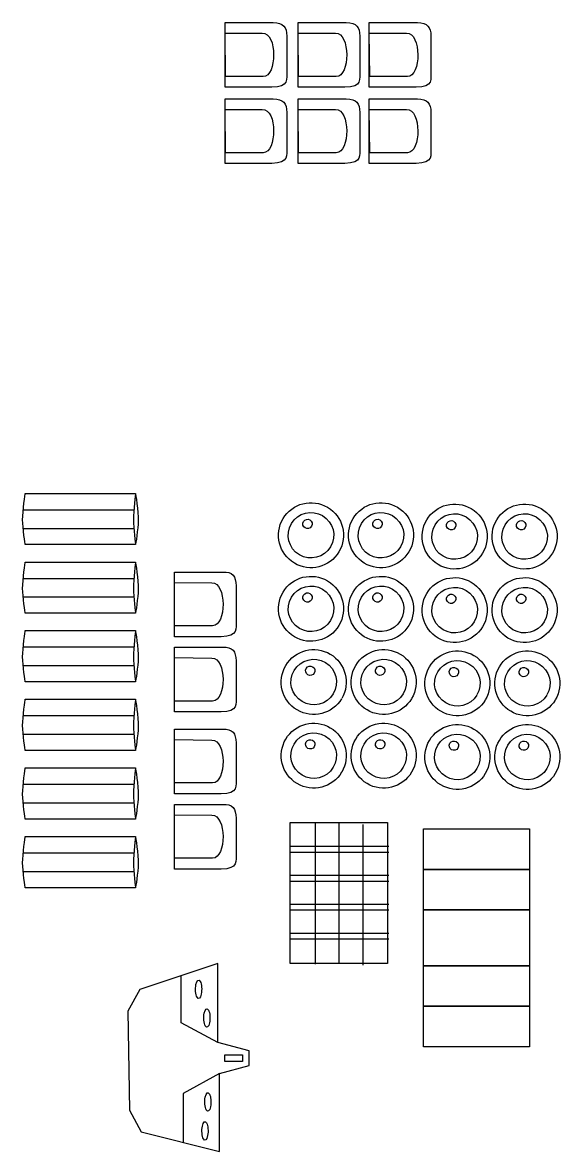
# Model space of a CAD drawing. Extents: x 150 to 1095, y 195 to 1062.
# Drawn here: x 984 to 1033.5, y 650.1 to 753.4 of the extents above; entities that cross this region are included whole.
import ezdxf

# ---------------------------------------------------------------- set-up
doc = ezdxf.new("R2010")
doc.units = 0
doc.layers.add('Calque_1', color=7, linetype='CONTINUOUS')

msp = doc.modelspace()

# ---------------------------------------------------------------- linework, layer by layer
at = {"layer": 'Calque_1', "color": 1}
for p, q in [((1002.49662, 753.432792), (1006.90494, 753.432792)), ((1002.49662, 747.520972), (1002.49662, 753.432792)), ((1009.18464, 753.432792), (1013.59296, 753.432792)), ((1009.18464, 747.520972), (1009.18464, 753.432792)), ((1015.69036, 753.432792), (1020.09868, 753.432792)), ((1015.69036, 747.520972), (1015.69036, 753.432792)), ((1008.13587, 752.188882), (1008.13587, 748.966702)), ((1014.82389, 752.188882), (1014.82389, 748.966702)), ((1021.32961, 752.188882), (1021.32961, 748.966702)), ((1006.78219, 747.520972), (1002.49662, 747.520972)), ((1013.47021, 747.520972), (1009.18464, 747.520972)), ((1019.97593, 747.520972), (1015.69036, 747.520972)), ((1002.49662, 746.462632), (1006.90494, 746.462632)), ((1002.49662, 740.550812), (1002.49662, 746.462632)), ((1009.18464, 746.462632), (1013.59296, 746.462632)), ((1009.18464, 740.550812), (1009.18464, 746.462632)), ((1015.69036, 746.462632), (1020.09868, 746.462632)), ((1015.69036, 740.550812), (1015.69036, 746.462632)), ((1008.13587, 745.218722), (1008.13587, 741.996542)), ((1014.82389, 745.218722), (1014.82389, 741.996542)), ((1021.32961, 745.218722), (1021.32961, 741.996542)), ((1006.78219, 740.550812), (1002.49662, 740.550812)), ((1013.47021, 740.550812), (1009.18464, 740.550812)), ((1019.97593, 740.550812), (1015.69036, 740.550812)), ((984.22033, 710.35465), (994.3055, 710.35465)), ((984.22033, 710.35465), (984.22033, 710.35465)), ((994.3055, 705.66324), (984.22033, 705.66324)), ((984.22033, 704.07571), (994.3055, 704.07571)), ((984.22033, 704.07571), (984.22033, 704.07571)), ((997.86283, 703.15524), (1002.27115, 703.15524)), ((997.86283, 697.24342), (997.86283, 703.15524)), ((1003.50208, 701.91133), (1003.50208, 698.68915)), ((994.3055, 699.3843), (984.22033, 699.3843)), ((984.22033, 697.79679), (994.3055, 697.79679)), ((984.22033, 697.79679), (984.22033, 697.79679)), ((1002.1484, 697.24342), (997.86283, 697.24342)), ((997.86283, 696.27301), (1002.27115, 696.27301)), ((997.86283, 690.36119), (997.86283, 696.27301)), ((1003.50208, 695.0291), (1003.50208, 691.80692)), ((994.3055, 693.10538), (984.22033, 693.10538)), ((984.22033, 691.51785), (994.3055, 691.51785)), ((984.22033, 691.51785), (984.22033, 691.51785)), ((1002.1484, 690.36119), (997.86283, 690.36119)), ((997.86283, 688.773697), (1002.27115, 688.773697)), ((997.86283, 682.861877), (997.86283, 688.773697)), ((1003.50208, 687.529787), (1003.50208, 684.307607)), ((994.3055, 686.82644), (984.22033, 686.82644)), ((984.22033, 685.23893), (994.3055, 685.23893)), ((984.22033, 685.23893), (984.22033, 685.23893)), ((1002.1484, 682.861877), (997.86283, 682.861877)), ((997.86283, 681.891457), (1002.27115, 681.891457)), ((997.86283, 675.979637), (997.86283, 681.891457)), ((994.3055, 680.54752), (984.22033, 680.54752)), ((1003.50208, 680.647547), (1003.50208, 677.425367)), ((1008.46791, 680.23675), (1017.36791, 680.23675)), ((1008.46791, 667.33675), (1008.46791, 680.23675)), ((1017.36791, 680.23675), (1017.36791, 667.33675)), ((1020.6429, 679.65637), (1030.3455, 679.65637)), ((1020.6429, 659.71817), (1020.6429, 679.65637)), ((1030.3455, 679.65637), (1030.3455, 659.71817)), ((984.22033, 678.96001), (994.3055, 678.96001)), ((984.22033, 678.96001), (984.22033, 678.96001)), ((1002.1484, 675.979637), (997.86283, 675.979637)), ((994.3055, 674.2686), (984.22033, 674.2686)), ((1001.8277, 667.33178), (994.6877, 664.96851)), ((1001.8277, 660.11275), (1001.8277, 667.33178)), ((1001.8277, 667.33178), (1001.8277, 667.33178)), ((1017.36791, 667.33675), (1008.46791, 667.33675)), ((994.6877, 664.96851), (993.6036, 662.97849)), ((993.6036, 662.97849), (993.7626, 653.92433)), ((1004.7124, 659.3398), (1001.8277, 660.11275)), ((1004.7124, 657.99532), (1004.7124, 659.3398)), ((1030.3455, 659.71817), (1020.6429, 659.71817)), ((1002.001, 657.26879), (1004.7124, 657.99532)), ((1002.001, 650.14683), (1002.001, 657.26879)), ((993.7626, 653.92433), (994.8223, 651.93294)), ((994.8223, 651.93294), (1002.001, 650.14683))]:
    msp.add_line(p, q, dxfattribs=at)
at = {"layer": 'Calque_1', "color": 5}
for p, q in [((1002.49716, 752.463422), (1005.90286, 752.463452)), ((1002.53947, 748.489852), (1002.49716, 752.463422)), ((1009.18518, 752.463422), (1012.59088, 752.463452)), ((1009.22749, 748.489852), (1009.18518, 752.463422)), ((1015.6909, 752.463422), (1019.0966, 752.463452)), ((1015.73321, 748.489852), (1015.6909, 752.463422)), ((1005.98966, 748.489852), (1002.53947, 748.489852)), ((1012.67768, 748.489852), (1009.22749, 748.489852)), ((1019.1834, 748.489852), (1015.73321, 748.489852)), ((1002.49716, 745.493262), (1005.90286, 745.493292)), ((1002.53947, 741.519692), (1002.49716, 745.493262)), ((1009.18518, 745.493262), (1012.59088, 745.493292)), ((1009.22749, 741.519692), (1009.18518, 745.493262)), ((1015.6909, 745.493262), (1019.0966, 745.493292)), ((1015.73321, 741.519692), (1015.6909, 745.493262)), ((1005.98966, 741.519692), (1002.53947, 741.519692)), ((1012.67768, 741.519692), (1009.22749, 741.519692)), ((1019.1834, 741.519692), (1015.73321, 741.519692))]:
    msp.add_line(p, q, dxfattribs=at)
at = {"layer": 'Calque_1', "color": 7}
for p, q in [((984.07671, 708.86053), (994.15612, 708.86053)), ((984.0767, 707.15737), (994.13984, 707.15737)), ((984.07671, 702.58159), (994.15612, 702.58159)), ((997.87078, 702.21314), (1001.27648, 702.16714)), ((984.0767, 700.87843), (994.13984, 700.87843)), ((1001.36328, 698.23957), (997.91309, 698.23957)), ((984.07671, 696.30267), (994.15612, 696.30267)), ((997.87078, 695.33091), (1001.27648, 695.28491)), ((984.0767, 694.59951), (994.13984, 694.59951)), ((1001.36328, 691.35734), (997.91309, 691.35734)), ((984.07671, 690.02373), (994.15612, 690.02373)), ((984.0767, 688.32057), (994.13984, 688.32057)), ((997.87078, 687.831597), (1001.27648, 687.785597)), ((1001.36328, 683.858027), (997.91309, 683.858027)), ((984.07671, 683.74481), (994.15612, 683.74481)), ((984.0767, 682.04165), (994.13984, 682.04165)), ((997.87078, 680.949357), (1001.27648, 680.903357)), ((1010.72947, 680.13903), (1010.72947, 667.27997)), ((1012.91793, 680.20332), (1012.91793, 667.34426)), ((1015.10635, 680.06239), (1015.10635, 667.20332)), ((1020.6429, 679.65639), (1030.3456, 679.65639)), ((1020.6429, 675.94863), (1020.6429, 679.65639)), ((1030.3456, 679.65639), (1030.3456, 675.94863)), ((1008.46791, 678.06175), (1017.46791, 678.06175)), ((984.07671, 677.46589), (994.15612, 677.46589)), ((1001.36328, 676.975787), (997.91309, 676.975787)), ((1008.46791, 677.53258), (1017.46791, 677.53258)), ((984.0767, 675.76273), (994.13984, 675.76273)), ((1020.6429, 675.94863), (1030.3456, 675.94863)), ((1020.6429, 672.24088), (1020.6429, 675.94863)), ((1030.3456, 675.94863), (1020.6429, 675.94863)), ((1030.3456, 675.94863), (1030.3456, 672.24088)), ((1008.46791, 675.4159), (1017.46791, 675.4159)), ((1008.46791, 674.88673), (1017.46791, 674.88673)), ((1008.46791, 672.77005), (1017.46791, 672.77005)), ((1008.46791, 672.24088), (1017.46791, 672.24088)), ((1020.6429, 672.24089), (1030.3456, 672.24089)), ((1020.6429, 667.13367), (1020.6429, 672.24089)), ((1030.3456, 672.24088), (1020.6429, 672.24088)), ((1030.3456, 672.24089), (1030.3456, 667.13367)), ((1008.46791, 670.1242), (1017.46791, 670.1242)), ((1008.46791, 669.59503), (1017.46791, 669.59503)), ((1020.6429, 667.13369), (1030.3456, 667.13369)), ((1020.6429, 663.42593), (1020.6429, 667.13369)), ((1030.3456, 667.13367), (1020.6429, 667.13367)), ((1030.3456, 667.13369), (1030.3456, 663.42593)), ((998.4938, 661.9206), (998.4938, 666.17366)), ((1020.6429, 663.42594), (1030.3456, 663.42594)), ((1020.6429, 659.71819), (1020.6429, 663.42594)), ((1030.3456, 663.42593), (1020.6429, 663.42593)), ((1030.3456, 663.42594), (1030.3456, 659.71819)), ((1001.8277, 660.11275), (998.4938, 661.9206)), ((1002.492, 658.99826), (1004.105456, 658.99826)), ((1002.492, 658.373616), (1002.492, 658.99826)), ((1004.105456, 658.99826), (1004.105456, 658.373616)), ((1030.3456, 659.71819), (1020.6429, 659.71819)), ((1004.105456, 658.373616), (1002.492, 658.373616)), ((1002.001, 657.26879), (998.667, 655.46094)), ((998.667, 655.46094), (998.667, 650.95833))]:
    msp.add_line(p, q, dxfattribs=at)
at = {"layer": 'Calque_1', "color": 1}
for points in [[(1006.90494, 753.432792), (1007.83688, 753.413592), (1008.13587, 753.029632), (1008.13587, 752.188882)], [(1013.59296, 753.432792), (1014.5249, 753.413592), (1014.82389, 753.029632), (1014.82389, 752.188882)], [(1020.09868, 753.432792), (1021.03062, 753.413592), (1021.32961, 753.029632), (1021.32961, 752.188882)], [(1008.13587, 748.966702), (1008.11917, 748.290962), (1008.39317, 747.520972), (1006.78219, 747.520972)], [(1014.82389, 748.966702), (1014.80719, 748.290962), (1015.08119, 747.520972), (1013.47021, 747.520972)], [(1021.32961, 748.966702), (1021.31291, 748.290962), (1021.58691, 747.520972), (1019.97593, 747.520972)], [(1006.90494, 746.462632), (1007.83688, 746.443432), (1008.13587, 746.059472), (1008.13587, 745.218722)], [(1013.59296, 746.462632), (1014.5249, 746.443432), (1014.82389, 746.059472), (1014.82389, 745.218722)], [(1020.09868, 746.462632), (1021.03062, 746.443432), (1021.32961, 746.059472), (1021.32961, 745.218722)], [(1008.13587, 741.996542), (1008.11917, 741.320802), (1008.39317, 740.550812), (1006.78219, 740.550812)], [(1014.82389, 741.996542), (1014.80719, 741.320802), (1015.08119, 740.550812), (1013.47021, 740.550812)], [(1021.32961, 741.996542), (1021.31291, 741.320802), (1021.58691, 740.550812), (1019.97593, 740.550812)], [(983.97483, 707.9433), (983.97283, 708.75123), (984.22033, 710.35465), (984.22033, 710.35465)], [(994.3055, 710.35465), (994.3055, 710.35465), (994.56296, 708.69879), (994.551, 707.83589)], [(1007.805517, 708.04573), (1008.644119, 709.456121), (1010.466862, 709.920343), (1011.877947, 709.08291)], [(1014.205305, 708.04573), (1015.043907, 709.456121), (1016.86665, 709.920343), (1018.277735, 709.08291)], [(1020.949467, 707.92494), (1021.788069, 709.335331), (1023.610812, 709.799553), (1025.021897, 708.96212)], [(1027.349255, 707.92494), (1028.187857, 709.335331), (1030.0106, 709.799553), (1031.421685, 708.96212)], [(1011.877947, 709.08291), (1013.289025, 708.245476), (1013.754755, 706.423125), (1012.918497, 705.01135)], [(1018.277735, 709.08291), (1019.688813, 708.245476), (1020.154543, 706.423125), (1019.318285, 705.01135)], [(1025.021897, 708.96212), (1026.432975, 708.124686), (1026.898705, 706.302335), (1026.062447, 704.89056)], [(1031.421685, 708.96212), (1032.832763, 708.124686), (1033.298493, 706.302335), (1032.462235, 704.89056)], [(984.22033, 705.66324), (984.22033, 705.66324), (983.97705, 707.17889), (983.97483, 707.9433)], [(994.551, 707.83589), (994.541, 707.11739), (994.3055, 705.66324), (994.3055, 705.66324)], [(1008.839327, 703.97244), (1007.429629, 704.812209), (1006.966915, 706.635338), (1007.805517, 708.04573)], [(1015.239115, 703.97244), (1013.829417, 704.812209), (1013.366703, 706.635338), (1014.205305, 708.04573)], [(1021.983277, 703.85165), (1020.573579, 704.691419), (1020.110865, 706.514548), (1020.949467, 707.92494)], [(1028.383065, 703.85165), (1026.973367, 704.691419), (1026.510653, 706.514548), (1027.349255, 707.92494)], [(1012.913467, 705.00288), (1012.072533, 703.593879), (1010.249024, 703.132674), (1008.839327, 703.97244)], [(1019.313255, 705.00288), (1018.472321, 703.593879), (1016.648812, 703.132674), (1015.239115, 703.97244)], [(1026.057417, 704.88209), (1025.216483, 703.473089), (1023.392974, 703.011884), (1021.983277, 703.85165)], [(1032.457205, 704.88209), (1031.616271, 703.473089), (1029.792762, 703.011884), (1028.383065, 703.85165)], [(983.97483, 701.66436), (983.97283, 702.47229), (984.22033, 704.07571), (984.22033, 704.07571)], [(994.3055, 704.07571), (994.3055, 704.07571), (994.56296, 702.41985), (994.551, 701.55695)], [(1002.27115, 703.15524), (1003.18139, 703.23364), (1003.50208, 702.75208), (1003.50208, 701.91133)], [(1007.805517, 701.31322), (1008.644119, 702.723611), (1010.466862, 703.187833), (1011.877947, 702.3504)], [(1011.877947, 702.3504), (1013.289025, 701.512966), (1013.754755, 699.690615), (1012.918497, 698.27884)], [(1014.205305, 701.31322), (1015.043907, 702.723611), (1016.86665, 703.187833), (1018.277735, 702.3504)], [(1018.277735, 702.3504), (1019.688813, 701.512966), (1020.154543, 699.690615), (1019.318285, 698.27884)], [(1020.949467, 701.19246), (1021.788069, 702.602851), (1023.610812, 703.067073), (1025.021897, 702.22964)], [(1027.349255, 701.19246), (1028.187857, 702.602851), (1030.0106, 703.067073), (1031.421685, 702.22964)], [(984.22033, 699.3843), (984.22033, 699.3843), (983.97705, 700.89995), (983.97483, 701.66436)], [(994.551, 701.55695), (994.541, 700.83845), (994.3055, 699.3843), (994.3055, 699.3843)], [(1008.839327, 697.23993), (1007.429629, 698.079699), (1006.966915, 699.902828), (1007.805517, 701.31322)], [(1015.239115, 697.23993), (1013.829417, 698.079699), (1013.366703, 699.902828), (1014.205305, 701.31322)], [(1025.021897, 702.22964), (1026.432975, 701.392206), (1026.898705, 699.569855), (1026.062447, 698.15808)], [(1031.421685, 702.22964), (1032.832763, 701.392206), (1033.298493, 699.569855), (1032.462235, 698.15808)], [(1021.983277, 697.11917), (1020.573579, 697.958939), (1020.110865, 699.782068), (1020.949467, 701.19246)], [(1028.383065, 697.11917), (1026.973367, 697.958939), (1026.510653, 699.782068), (1027.349255, 701.19246)], [(1003.50208, 698.68915), (1003.48538, 698.01341), (1003.75938, 697.24342), (1002.1484, 697.24342)], [(1012.913467, 698.27037), (1012.072533, 696.861369), (1010.249024, 696.400164), (1008.839327, 697.23993)], [(1019.313255, 698.27037), (1018.472321, 696.861369), (1016.648812, 696.400164), (1015.239115, 697.23993)], [(983.97483, 695.38544), (983.97283, 696.19337), (984.22033, 697.79679), (984.22033, 697.79679)], [(994.3055, 697.79679), (994.3055, 697.79679), (994.56296, 696.14093), (994.551, 695.27803)], [(1026.057417, 698.14961), (1025.216483, 696.740609), (1023.392974, 696.279404), (1021.983277, 697.11917)], [(1032.457205, 698.14961), (1031.616271, 696.740609), (1029.792762, 696.279404), (1028.383065, 697.11917)], [(1002.27115, 696.27301), (1003.18139, 696.35141), (1003.50208, 695.86985), (1003.50208, 695.0291)], [(1008.054307, 694.61101), (1008.892909, 696.021401), (1010.715652, 696.485623), (1012.126737, 695.64819)], [(1014.454095, 694.61101), (1015.292697, 696.021401), (1017.11544, 696.485623), (1018.526525, 695.64819)], [(1021.198257, 694.49022), (1022.036859, 695.900611), (1023.859602, 696.364833), (1025.270687, 695.5274)], [(1027.598045, 694.49022), (1028.436647, 695.900611), (1030.25939, 696.364833), (1031.670475, 695.5274)], [(984.22033, 693.10538), (984.22033, 693.10538), (983.97705, 694.62103), (983.97483, 695.38544)], [(994.551, 695.27803), (994.541, 694.55953), (994.3055, 693.10538), (994.3055, 693.10538)], [(1012.126737, 695.64819), (1013.537815, 694.810756), (1014.003545, 692.988405), (1013.167287, 691.57663)], [(1018.526525, 695.64819), (1019.937603, 694.810756), (1020.403333, 692.988405), (1019.567075, 691.57663)], [(1025.270687, 695.5274), (1026.681765, 694.689966), (1027.147495, 692.867615), (1026.311237, 691.45584)], [(1031.670475, 695.5274), (1033.081553, 694.689966), (1033.547283, 692.867615), (1032.711025, 691.45584)], [(1009.088117, 690.53772), (1007.678419, 691.377489), (1007.215705, 693.200618), (1008.054307, 694.61101)], [(1015.487905, 690.53772), (1014.078207, 691.377489), (1013.615493, 693.200618), (1014.454095, 694.61101)], [(1022.232067, 690.41693), (1020.822369, 691.256699), (1020.359655, 693.079828), (1021.198257, 694.49022)], [(1028.631855, 690.41693), (1027.222157, 691.256699), (1026.759443, 693.079828), (1027.598045, 694.49022)], [(983.97483, 689.1065), (983.97283, 689.91443), (984.22033, 691.51785), (984.22033, 691.51785)], [(994.3055, 691.51785), (994.3055, 691.51785), (994.56296, 689.86199), (994.551, 688.99909)], [(1003.50208, 691.80692), (1003.48538, 691.13118), (1003.75938, 690.36119), (1002.1484, 690.36119)], [(1013.162257, 691.56816), (1012.321323, 690.159159), (1010.497814, 689.697954), (1009.088117, 690.53772)], [(1019.562045, 691.56816), (1018.721111, 690.159159), (1016.897602, 689.697954), (1015.487905, 690.53772)], [(1026.306207, 691.44737), (1025.465273, 690.038369), (1023.641764, 689.577164), (1022.232067, 690.41693)], [(1032.705995, 691.44737), (1031.865061, 690.038369), (1030.041552, 689.577164), (1028.631855, 690.41693)], [(984.22033, 686.82644), (984.22033, 686.82644), (983.97705, 688.34209), (983.97483, 689.1065)], [(994.551, 688.99909), (994.541, 688.28059), (994.3055, 686.82644), (994.3055, 686.82644)], [(1008.054307, 687.87852), (1008.892909, 689.288911), (1010.715652, 689.753133), (1012.126737, 688.9157)], [(1014.454095, 687.87852), (1015.292697, 689.288911), (1017.11544, 689.753133), (1018.526525, 688.9157)], [(1021.198257, 687.75774), (1022.036859, 689.168131), (1023.859602, 689.632353), (1025.270687, 688.79492)], [(1027.598045, 687.75774), (1028.436647, 689.168131), (1030.25939, 689.632353), (1031.670475, 688.79492)], [(1002.27115, 688.773697), (1003.18139, 688.852097), (1003.50208, 688.370537), (1003.50208, 687.529787)], [(1012.126737, 688.9157), (1013.537815, 688.078266), (1014.003545, 686.255915), (1013.167287, 684.84414)], [(1018.526525, 688.9157), (1019.937603, 688.078266), (1020.403333, 686.255915), (1019.567075, 684.84414)], [(1025.270687, 688.79492), (1026.681765, 687.957486), (1027.147495, 686.135135), (1026.311237, 684.72336)], [(1031.670475, 688.79492), (1033.081553, 687.957486), (1033.547283, 686.135135), (1032.711025, 684.72336)], [(1009.088117, 683.80523), (1007.678419, 684.644999), (1007.215705, 686.468128), (1008.054307, 687.87852)], [(1015.487905, 683.80523), (1014.078207, 684.644999), (1013.615493, 686.468128), (1014.454095, 687.87852)], [(1022.232067, 683.68445), (1020.822369, 684.524219), (1020.359655, 686.347348), (1021.198257, 687.75774)], [(1028.631855, 683.68445), (1027.222157, 684.524219), (1026.759443, 686.347348), (1027.598045, 687.75774)], [(983.97483, 682.82758), (983.97283, 683.63551), (984.22033, 685.23893), (984.22033, 685.23893)], [(994.3055, 685.23893), (994.3055, 685.23893), (994.56296, 683.58307), (994.551, 682.72017)], [(1013.162257, 684.83567), (1012.321323, 683.426669), (1010.497814, 682.965464), (1009.088117, 683.80523)], [(1019.562045, 684.83567), (1018.721111, 683.426669), (1016.897602, 682.965464), (1015.487905, 683.80523)], [(1003.50208, 684.307607), (1003.48538, 683.631867), (1003.75938, 682.861877), (1002.1484, 682.861877)], [(1026.306207, 684.71489), (1025.465273, 683.305889), (1023.641764, 682.844684), (1022.232067, 683.68445)], [(1032.705995, 684.71489), (1031.865061, 683.305889), (1030.041552, 682.844684), (1028.631855, 683.68445)], [(984.22033, 680.54752), (984.22033, 680.54752), (983.97705, 682.06317), (983.97483, 682.82758)], [(994.551, 682.72017), (994.541, 682.00167), (994.3055, 680.54752), (994.3055, 680.54752)], [(1002.27115, 681.891457), (1003.18139, 681.969857), (1003.50208, 681.488297), (1003.50208, 680.647547)], [(983.97483, 676.54866), (983.97283, 677.35659), (984.22033, 678.96001), (984.22033, 678.96001)], [(994.3055, 678.96001), (994.3055, 678.96001), (994.56296, 677.30415), (994.551, 676.44125)], [(984.22033, 674.2686), (984.22033, 674.2686), (983.97705, 675.78425), (983.97483, 676.54866)], [(1003.50208, 677.425367), (1003.48538, 676.749627), (1003.75938, 675.979637), (1002.1484, 675.979637)], [(994.551, 676.44125), (994.541, 675.72275), (994.3055, 674.2686), (994.3055, 674.2686)]]:
    msp.add_open_spline(points, degree=3, dxfattribs=at)
at = {"layer": 'Calque_1', "color": 5}
for points in [[(1005.90286, 752.463452), (1007.29438, 752.514352), (1007.24872, 748.489852), (1005.98966, 748.489852)], [(1012.59088, 752.463452), (1013.9824, 752.514352), (1013.93674, 748.489852), (1012.67768, 748.489852)], [(1019.0966, 752.463452), (1020.48812, 752.514352), (1020.44246, 748.489852), (1019.1834, 748.489852)], [(1005.90286, 745.493292), (1007.29438, 745.544192), (1007.24872, 741.519692), (1005.98966, 741.519692)], [(1012.59088, 745.493292), (1013.9824, 745.544192), (1013.93674, 741.519692), (1012.67768, 741.519692)], [(1019.0966, 745.493292), (1020.48812, 745.544192), (1020.44246, 741.519692), (1019.1834, 741.519692)]]:
    msp.add_open_spline(points, degree=3, dxfattribs=at)
at = {"layer": 'Calque_1', "color": 7}
for points in [[(994.3055, 710.35465), (994.3055, 710.35465), (994.12513, 708.75827), (994.12648, 707.95675)], [(1008.570217, 707.59105), (1009.157852, 708.579356), (1010.435107, 708.904649), (1011.423897, 708.31783)], [(1014.970005, 707.59105), (1015.55764, 708.579356), (1016.834895, 708.904649), (1017.823685, 708.31783)], [(1021.714167, 707.47026), (1022.301802, 708.458566), (1023.579057, 708.783859), (1024.567847, 708.19704)], [(1028.113955, 707.47026), (1028.70159, 708.458566), (1029.978845, 708.783859), (1030.967635, 708.19704)], [(994.12648, 707.95675), (994.12748, 707.18992), (994.3055, 705.66324), (994.3055, 705.66324)], [(1009.294637, 704.73677), (1008.306818, 705.325222), (1007.982581, 706.602746), (1008.570217, 707.59105)], [(1009.821997, 707.19202), (1009.618269, 707.313383), (1009.5514, 707.576863), (1009.672597, 707.78069)], [(1009.672597, 707.78069), (1009.793791, 707.984516), (1010.05721, 708.051604), (1010.261137, 707.93058)], [(1010.261137, 707.93058), (1010.465068, 707.809556), (1010.532375, 707.546189), (1010.411517, 707.34216)], [(1011.423897, 708.31783), (1012.412687, 707.731017), (1012.739041, 706.454036), (1012.153047, 705.46476)], [(1015.694425, 704.73677), (1014.706606, 705.325222), (1014.382368, 706.602746), (1014.970005, 707.59105)], [(1016.221785, 707.19202), (1016.018056, 707.313383), (1015.951187, 707.576863), (1016.072385, 707.78069)], [(1016.072385, 707.78069), (1016.193579, 707.984516), (1016.456998, 708.051604), (1016.660925, 707.93058)], [(1016.660925, 707.93058), (1016.864855, 707.809556), (1016.932163, 707.546189), (1016.811305, 707.34216)], [(1017.823685, 708.31783), (1018.812475, 707.731017), (1019.138829, 706.454036), (1018.552835, 705.46476)], [(1022.965947, 707.07123), (1022.762219, 707.192593), (1022.69535, 707.456073), (1022.816547, 707.6599)], [(1022.816547, 707.6599), (1022.937741, 707.863726), (1023.20116, 707.930814), (1023.405087, 707.80979)], [(1023.405087, 707.80979), (1023.609018, 707.688766), (1023.676325, 707.425399), (1023.555467, 707.22137)], [(1024.567847, 708.19704), (1025.556637, 707.610227), (1025.882991, 706.333246), (1025.296997, 705.34397)], [(1029.365735, 707.07123), (1029.162006, 707.192593), (1029.095137, 707.456073), (1029.216335, 707.6599)], [(1029.216335, 707.6599), (1029.337529, 707.863726), (1029.600948, 707.930814), (1029.804875, 707.80979)], [(1029.804875, 707.80979), (1030.008805, 707.688766), (1030.076113, 707.425399), (1029.955255, 707.22137)], [(1030.967635, 708.19704), (1031.956425, 707.610227), (1032.282779, 706.333246), (1031.696785, 705.34397)], [(1010.410787, 707.34094), (1010.289258, 707.137311), (1010.025725, 707.070657), (1009.821997, 707.19202)], [(1016.810575, 707.34094), (1016.689046, 707.137311), (1016.425513, 707.070657), (1016.221785, 707.19202)], [(1022.438587, 704.61598), (1021.450768, 705.204432), (1021.126531, 706.481956), (1021.714167, 707.47026)], [(1023.554737, 707.22015), (1023.433208, 707.016521), (1023.169675, 706.949867), (1022.965947, 707.07123)], [(1028.838375, 704.61598), (1027.850556, 705.204432), (1027.526318, 706.481956), (1028.113955, 707.47026)], [(1029.954525, 707.22015), (1029.832996, 707.016521), (1029.569463, 706.949867), (1029.365735, 707.07123)], [(1012.149517, 705.45883), (1011.560249, 704.471496), (1010.282456, 704.148315), (1009.294637, 704.73677)], [(1018.549305, 705.45883), (1017.960037, 704.471496), (1016.682244, 704.148315), (1015.694425, 704.73677)], [(1025.293467, 705.33804), (1024.704199, 704.350706), (1023.426406, 704.027525), (1022.438587, 704.61598)], [(1031.693255, 705.33804), (1031.103987, 704.350706), (1029.826194, 704.027525), (1028.838375, 704.61598)], [(994.3055, 704.07571), (994.3055, 704.07571), (994.12513, 702.47933), (994.12648, 701.67781)], [(994.12648, 701.67781), (994.12748, 700.91098), (994.3055, 699.3843), (994.3055, 699.3843)], [(1001.27648, 702.16714), (1002.668, 702.21804), (1002.62234, 698.23957), (1001.36328, 698.23957)], [(1008.570217, 700.85854), (1009.157852, 701.846846), (1010.435107, 702.172139), (1011.423897, 701.58532)], [(1009.672597, 701.04818), (1009.793791, 701.252006), (1010.05721, 701.319094), (1010.261137, 701.19807)], [(1011.423897, 701.58532), (1012.412687, 700.998507), (1012.739041, 699.721526), (1012.153047, 698.73225)], [(1014.970005, 700.85854), (1015.55764, 701.846846), (1016.834895, 702.172139), (1017.823685, 701.58532)], [(1016.072385, 701.04818), (1016.193579, 701.252006), (1016.456998, 701.319094), (1016.660925, 701.19807)], [(1017.823685, 701.58532), (1018.812475, 700.998507), (1019.138829, 699.721526), (1018.552835, 698.73225)], [(1021.714167, 700.73778), (1022.301802, 701.726086), (1023.579057, 702.051379), (1024.567847, 701.46456)], [(1024.567847, 701.46456), (1025.556637, 700.877747), (1025.882991, 699.600766), (1025.296997, 698.61149)], [(1028.113955, 700.73778), (1028.70159, 701.726086), (1029.978845, 702.051379), (1030.967635, 701.46456)], [(1030.967635, 701.46456), (1031.956425, 700.877747), (1032.282779, 699.600766), (1031.696785, 698.61149)], [(1009.294637, 698.00426), (1008.306818, 698.592712), (1007.982581, 699.870236), (1008.570217, 700.85854)], [(1009.821997, 700.45951), (1009.618269, 700.580873), (1009.5514, 700.844353), (1009.672597, 701.04818)], [(1010.410787, 700.60843), (1010.289258, 700.404801), (1010.025725, 700.338147), (1009.821997, 700.45951)], [(1010.261137, 701.19807), (1010.465068, 701.077046), (1010.532375, 700.813679), (1010.411517, 700.60965)], [(1015.694425, 698.00426), (1014.706606, 698.592712), (1014.382368, 699.870236), (1014.970005, 700.85854)], [(1016.221785, 700.45951), (1016.018056, 700.580873), (1015.951187, 700.844353), (1016.072385, 701.04818)], [(1016.810575, 700.60843), (1016.689046, 700.404801), (1016.425513, 700.338147), (1016.221785, 700.45951)], [(1016.660925, 701.19807), (1016.864855, 701.077046), (1016.932163, 700.813679), (1016.811305, 700.60965)], [(1022.438587, 697.8835), (1021.450768, 698.471952), (1021.126531, 699.749476), (1021.714167, 700.73778)], [(1022.965947, 700.33875), (1022.762219, 700.460113), (1022.69535, 700.723593), (1022.816547, 700.92742)], [(1022.816547, 700.92742), (1022.937741, 701.131246), (1023.20116, 701.198334), (1023.405087, 701.07731)], [(1023.554737, 700.48767), (1023.433208, 700.284041), (1023.169675, 700.217387), (1022.965947, 700.33875)], [(1023.405087, 701.07731), (1023.609018, 700.956286), (1023.676325, 700.692919), (1023.555467, 700.48889)], [(1028.838375, 697.8835), (1027.850556, 698.471952), (1027.526318, 699.749476), (1028.113955, 700.73778)], [(1029.365735, 700.33875), (1029.162006, 700.460113), (1029.095137, 700.723593), (1029.216335, 700.92742)], [(1029.216335, 700.92742), (1029.337529, 701.131246), (1029.600948, 701.198334), (1029.804875, 701.07731)], [(1029.954525, 700.48767), (1029.832996, 700.284041), (1029.569463, 700.217387), (1029.365735, 700.33875)], [(1029.804875, 701.07731), (1030.008805, 700.956286), (1030.076113, 700.692919), (1029.955255, 700.48889)], [(1012.149517, 698.72632), (1011.560249, 697.738986), (1010.282456, 697.415805), (1009.294637, 698.00426)], [(1018.549305, 698.72632), (1017.960037, 697.738986), (1016.682244, 697.415805), (1015.694425, 698.00426)], [(1025.293467, 698.60556), (1024.704199, 697.618226), (1023.426406, 697.295045), (1022.438587, 697.8835)], [(1031.693255, 698.60556), (1031.103987, 697.618226), (1029.826194, 697.295045), (1028.838375, 697.8835)], [(994.3055, 697.79679), (994.3055, 697.79679), (994.12513, 696.20041), (994.12648, 695.39889)], [(994.12648, 695.39889), (994.12748, 694.63206), (994.3055, 693.10538), (994.3055, 693.10538)], [(1001.27648, 695.28491), (1002.668, 695.33581), (1002.62234, 691.35734), (1001.36328, 691.35734)], [(1008.819007, 694.15633), (1009.406642, 695.144636), (1010.683897, 695.469929), (1011.672687, 694.88311)], [(1015.218795, 694.15633), (1015.80643, 695.144636), (1017.083685, 695.469929), (1018.072475, 694.88311)], [(1021.962957, 694.03554), (1022.550592, 695.023846), (1023.827847, 695.349139), (1024.816637, 694.76232)], [(1028.362745, 694.03554), (1028.95038, 695.023846), (1030.227635, 695.349139), (1031.216425, 694.76232)], [(1009.543427, 691.30205), (1008.555608, 691.890502), (1008.231371, 693.168026), (1008.819007, 694.15633)], [(1010.070787, 693.7573), (1009.867059, 693.878663), (1009.80019, 694.142143), (1009.921387, 694.34597)], [(1009.921387, 694.34597), (1010.042581, 694.549796), (1010.306, 694.616884), (1010.509927, 694.49586)], [(1010.509927, 694.49586), (1010.713858, 694.374836), (1010.781165, 694.111469), (1010.660307, 693.90744)], [(1011.672687, 694.88311), (1012.661477, 694.296297), (1012.987831, 693.019316), (1012.401837, 692.03004)], [(1015.943215, 691.30205), (1014.955396, 691.890502), (1014.631158, 693.168026), (1015.218795, 694.15633)], [(1016.470575, 693.7573), (1016.266846, 693.878663), (1016.199977, 694.142143), (1016.321175, 694.34597)], [(1016.321175, 694.34597), (1016.442369, 694.549796), (1016.705788, 694.616884), (1016.909715, 694.49586)], [(1016.909715, 694.49586), (1017.113645, 694.374836), (1017.180953, 694.111469), (1017.060095, 693.90744)], [(1018.072475, 694.88311), (1019.061265, 694.296297), (1019.387619, 693.019316), (1018.801625, 692.03004)], [(1023.214737, 693.63651), (1023.011009, 693.757873), (1022.94414, 694.021353), (1023.065337, 694.22518)], [(1023.065337, 694.22518), (1023.186531, 694.429006), (1023.44995, 694.496094), (1023.653877, 694.37507)], [(1023.653877, 694.37507), (1023.857808, 694.254046), (1023.925115, 693.990679), (1023.804257, 693.78665)], [(1024.816637, 694.76232), (1025.805427, 694.175507), (1026.131781, 692.898526), (1025.545787, 691.90925)], [(1029.614525, 693.63651), (1029.410796, 693.757873), (1029.343927, 694.021353), (1029.465125, 694.22518)], [(1029.465125, 694.22518), (1029.586319, 694.429006), (1029.849738, 694.496094), (1030.053665, 694.37507)], [(1030.053665, 694.37507), (1030.257595, 694.254046), (1030.324903, 693.990679), (1030.204045, 693.78665)], [(1031.216425, 694.76232), (1032.205215, 694.175507), (1032.531569, 692.898526), (1031.945575, 691.90925)], [(1010.659577, 693.90622), (1010.538048, 693.702591), (1010.274515, 693.635937), (1010.070787, 693.7573)], [(1017.059365, 693.90622), (1016.937836, 693.702591), (1016.674303, 693.635937), (1016.470575, 693.7573)], [(1022.687377, 691.18126), (1021.699558, 691.769712), (1021.375321, 693.047236), (1021.962957, 694.03554)], [(1023.803527, 693.78543), (1023.681998, 693.581801), (1023.418465, 693.515147), (1023.214737, 693.63651)], [(1029.087165, 691.18126), (1028.099346, 691.769712), (1027.775108, 693.047236), (1028.362745, 694.03554)], [(1030.203315, 693.78543), (1030.081786, 693.581801), (1029.818253, 693.515147), (1029.614525, 693.63651)], [(1012.398307, 692.02411), (1011.809039, 691.036776), (1010.531246, 690.713595), (1009.543427, 691.30205)], [(1018.798095, 692.02411), (1018.208827, 691.036776), (1016.931034, 690.713595), (1015.943215, 691.30205)], [(994.3055, 691.51785), (994.3055, 691.51785), (994.12513, 689.92147), (994.12648, 689.11995)], [(1025.542257, 691.90332), (1024.952989, 690.915986), (1023.675196, 690.592805), (1022.687377, 691.18126)], [(1031.942045, 691.90332), (1031.352777, 690.915986), (1030.074984, 690.592805), (1029.087165, 691.18126)], [(994.12648, 689.11995), (994.12748, 688.35312), (994.3055, 686.82644), (994.3055, 686.82644)], [(1008.819007, 687.42384), (1009.406642, 688.412146), (1010.683897, 688.737439), (1011.672687, 688.15062)], [(1011.672687, 688.15062), (1012.661477, 687.563807), (1012.987831, 686.286826), (1012.401837, 685.29755)], [(1015.218795, 687.42384), (1015.80643, 688.412146), (1017.083685, 688.737439), (1018.072475, 688.15062)], [(1018.072475, 688.15062), (1019.061265, 687.563807), (1019.387619, 686.286826), (1018.801625, 685.29755)], [(1021.962957, 687.30306), (1022.550592, 688.291366), (1023.827847, 688.616659), (1024.816637, 688.02984)], [(1024.816637, 688.02984), (1025.805427, 687.443027), (1026.131781, 686.166046), (1025.545787, 685.17677)], [(1028.362745, 687.30306), (1028.95038, 688.291366), (1030.227635, 688.616659), (1031.216425, 688.02984)], [(1031.216425, 688.02984), (1032.205215, 687.443027), (1032.531569, 686.166046), (1031.945575, 685.17677)], [(1001.27648, 687.785597), (1002.668, 687.836497), (1002.62234, 683.858027), (1001.36328, 683.858027)], [(1009.543427, 684.56956), (1008.555608, 685.158012), (1008.231371, 686.435536), (1008.819007, 687.42384)], [(1010.070787, 687.02481), (1009.867059, 687.146173), (1009.80019, 687.409653), (1009.921387, 687.61348)], [(1009.921387, 687.61348), (1010.042581, 687.817306), (1010.306, 687.884394), (1010.509927, 687.76337)], [(1010.659577, 687.17373), (1010.538048, 686.970101), (1010.274515, 686.903447), (1010.070787, 687.02481)], [(1010.509927, 687.76337), (1010.713858, 687.642346), (1010.781165, 687.378979), (1010.660307, 687.17495)], [(1015.943215, 684.56956), (1014.955396, 685.158012), (1014.631158, 686.435536), (1015.218795, 687.42384)], [(1016.470575, 687.02481), (1016.266846, 687.146173), (1016.199977, 687.409653), (1016.321175, 687.61348)], [(1016.321175, 687.61348), (1016.442369, 687.817306), (1016.705788, 687.884394), (1016.909715, 687.76337)], [(1017.059365, 687.17373), (1016.937836, 686.970101), (1016.674303, 686.903447), (1016.470575, 687.02481)], [(1016.909715, 687.76337), (1017.113645, 687.642346), (1017.180953, 687.378979), (1017.060095, 687.17495)], [(1022.687377, 684.44878), (1021.699558, 685.037232), (1021.375321, 686.314756), (1021.962957, 687.30306)], [(1023.214737, 686.90403), (1023.011009, 687.025393), (1022.94414, 687.288873), (1023.065337, 687.4927)], [(1023.065337, 687.4927), (1023.186531, 687.696526), (1023.44995, 687.763614), (1023.653877, 687.64259)], [(1023.803527, 687.05295), (1023.681998, 686.849321), (1023.418465, 686.782667), (1023.214737, 686.90403)], [(1023.653877, 687.64259), (1023.857808, 687.521566), (1023.925115, 687.258199), (1023.804257, 687.05417)], [(1029.087165, 684.44878), (1028.099346, 685.037232), (1027.775108, 686.314756), (1028.362745, 687.30306)], [(1029.614525, 686.90403), (1029.410796, 687.025393), (1029.343927, 687.288873), (1029.465125, 687.4927)], [(1029.465125, 687.4927), (1029.586319, 687.696526), (1029.849738, 687.763614), (1030.053665, 687.64259)], [(1030.203315, 687.05295), (1030.081786, 686.849321), (1029.818253, 686.782667), (1029.614525, 686.90403)], [(1030.053665, 687.64259), (1030.257595, 687.521566), (1030.324903, 687.258199), (1030.204045, 687.05417)], [(994.3055, 685.23893), (994.3055, 685.23893), (994.12513, 683.64255), (994.12648, 682.84103)], [(1012.398307, 685.29162), (1011.809039, 684.304286), (1010.531246, 683.981105), (1009.543427, 684.56956)], [(1018.798095, 685.29162), (1018.208827, 684.304286), (1016.931034, 683.981105), (1015.943215, 684.56956)], [(1025.542257, 685.17084), (1024.952989, 684.183506), (1023.675196, 683.860325), (1022.687377, 684.44878)], [(1031.942045, 685.17084), (1031.352777, 684.183506), (1030.074984, 683.860325), (1029.087165, 684.44878)], [(994.12648, 682.84103), (994.12748, 682.0742), (994.3055, 680.54752), (994.3055, 680.54752)], [(1001.27648, 680.903357), (1002.668, 680.954257), (1002.62234, 676.975787), (1001.36328, 676.975787)], [(994.3055, 678.96001), (994.3055, 678.96001), (994.12513, 677.36363), (994.12648, 676.56211)], [(994.12648, 676.56211), (994.12748, 675.79528), (994.3055, 674.2686), (994.3055, 674.2686)], [(999.93345, 664.25321), (999.799683, 664.492267), (999.755775, 665.01126), (999.83535, 665.41276)], [(999.83535, 665.41276), (999.914925, 665.814287), (1000.087898, 665.946443), (1000.2218, 665.70802)], [(1000.2218, 665.70802), (1000.355793, 665.469892), (1000.400108, 664.951058), (1000.3208, 664.54896)], [(1000.32, 664.54655), (1000.240205, 664.145532), (1000.067207, 664.014249), (999.93345, 664.25321)], [(1000.5949, 662.78709), (1000.674474, 663.188526), (1000.847409, 663.320671), (1000.9813, 663.08235)], [(1000.6929, 661.62754), (1000.559168, 661.866698), (1000.515307, 662.385669), (1000.5949, 662.78709)], [(1000.9813, 663.08235), (1001.115293, 662.844222), (1001.159608, 662.325388), (1001.0803, 661.92329)], [(1001.0794, 661.92087), (1000.999606, 661.519946), (1000.826645, 661.38868), (1000.6929, 661.62754)], [(1000.7796, 653.94602), (1000.645868, 654.185178), (1000.602007, 654.704149), (1000.6816, 655.10557)], [(1000.6816, 655.10557), (1000.761177, 655.507187), (1000.934187, 655.639355), (1001.0681, 655.40083)], [(1001.0681, 655.40083), (1001.202093, 655.162702), (1001.246408, 654.643868), (1001.1671, 654.24177)], [(1001.1662, 654.23936), (1001.086404, 653.838252), (1000.913368, 653.706957), (1000.7796, 653.94602)], [(1000.4212, 652.45823), (1000.500774, 652.859666), (1000.673709, 652.991811), (1000.8076, 652.75349)], [(1000.5192, 651.29868), (1000.385468, 651.537838), (1000.341607, 652.056809), (1000.4212, 652.45823)], [(1000.8076, 652.75349), (1000.941593, 652.515362), (1000.985908, 651.996528), (1000.9066, 651.59443)], [(1000.9058, 651.59202), (1000.826004, 651.190912), (1000.652968, 651.059617), (1000.5192, 651.29868)]]:
    msp.add_open_spline(points, degree=3, dxfattribs=at)

doc.saveas('drawing.dxf')
